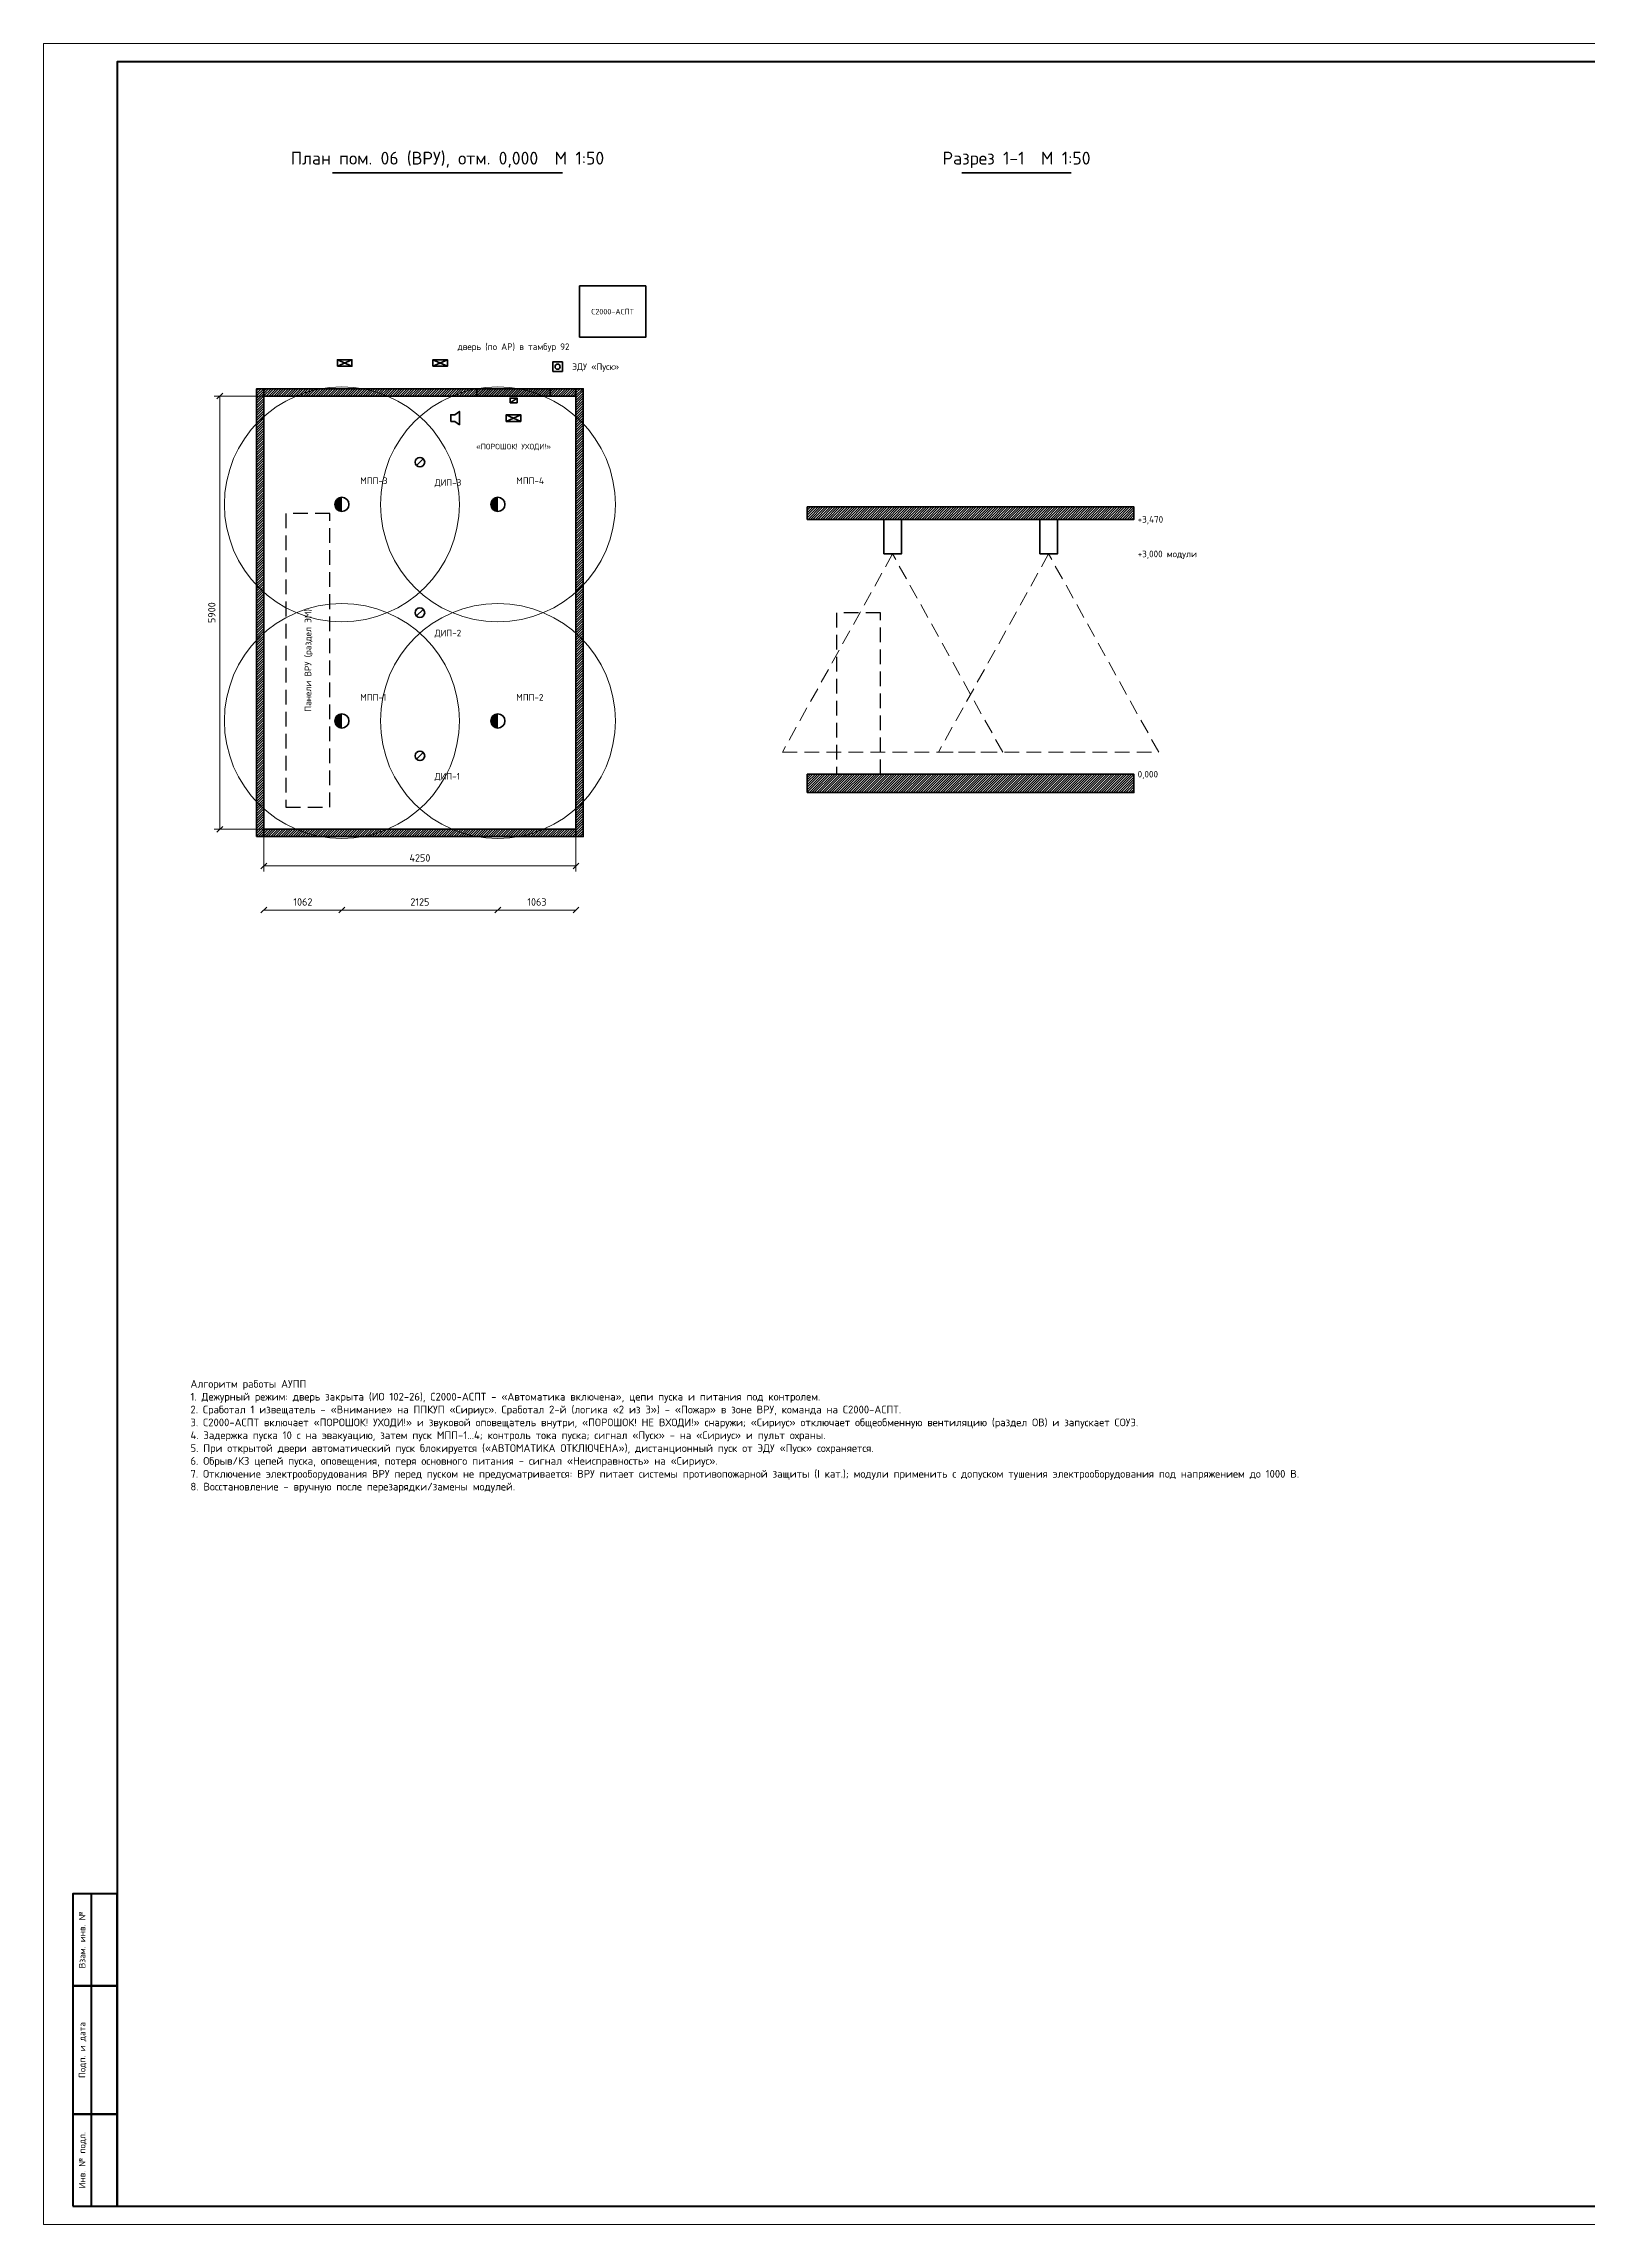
# Model space of a CAD drawing. Header units: millimetres. Extents: x 0 to 2118900, y -20000 to 84100.
# Drawn here: x 5400 to 5820, y -20000 to -19406 of the extents above; entities that cross this region are included whole.
import ezdxf
from ezdxf.enums import TextEntityAlignment as Align

# ---------------------------------------------------------------- set-up
doc = ezdxf.new("R2010")
doc.units = ezdxf.units.MM
doc.linetypes.add('ПТ_ШТРИХ', pattern=[6, 4, -2])
for name, color, linetype, lineweight in [('ПТ_АУПП', 4, 'Continuous', 35), ('ПТ_выноски', 7, 'Continuous', 13), ('ПТ_контур', 7, 'Continuous', 35), ('ПТ_оборудование', 7, 'Continuous', 35), ('ПТ_размеры', 7, 'Continuous', 13), ('ПТ_рамка', 7, 'Continuous', 50), ('ПТ_рамка_тонк', 7, 'Continuous', 18), ('ПТ_текст', 7, 'Continuous', 18), ('ПТ_штриховка', 8, 'Continuous', 9)]:
    doc.layers.add(name, color=color, linetype=linetype, lineweight=lineweight)
doc.styles.add('ПТ', font='isocpeur.ttf')
doc.styles.add('ПТ_загл', font='isocpeur.ttf')

# ---------------------------------------------------------------- blocks, each defined once
blk = doc.blocks.new('MODULE')
h = blk.add_hatch(color=7)
h.dxf.hatch_style = 1
h.paths.add_polyline_path([(0, 1.6, 1), (0, -1.6)])
blk.add_circle((0, 0), 1.6)
blk = doc.blocks.new('DETS')
blk.add_line((-0.9, -0.9), (0.9, 0.9))
blk.add_circle((0, 0), 1.3)
blk = doc.blocks.new('SIGN')
for p, q in [((-2.2, -1), (2.2, 1)), ((-2.2, 1), (2.2, -1))]:
    blk.add_line(p, q)
blk.add_lwpolyline([(-2.2, -1), (2.2, -1), (2.2, 1), (-2.2, 1)], close=True)
blk = doc.blocks.new('SIREN')
blk.add_lwpolyline([(-1.2, -1), (0, -1), (1.4, -2), (1.4, 2), (0, 1), (-1.2, 1)], close=True)
blk = doc.blocks.new('DOORC')
blk.add_line((-1.2, -0.8), (1.2, 0.8))
blk.add_lwpolyline([(-1.2, -0.8), (1.2, -0.8), (1.2, 0.8), (-1.2, 0.8)], close=True)
blk = doc.blocks.new('BTN')
blk.add_lwpolyline([(-1.3, -1.3), (1.3, -1.3), (1.3, 1.3), (-1.3, 1.3)], close=True)
blk.add_circle((0, 0), 0.7)

msp = doc.modelspace()

# ---------------------------------------------------------------- hatches: boundary and pattern name
at = {"layer": 'ПТ_штриховка'}
h = msp.add_hatch(dxfattribs=at)
h.set_pattern_fill('ANSI31', color=8, scale=0.15)
h.paths.add_polyline_path([(5458, -19622), (5460, -19622), (5460, -19500), (5458, -19500)])
h = msp.add_hatch(dxfattribs=at)
h.set_pattern_fill('ANSI31', color=8, scale=0.15)
h.paths.add_polyline_path([(5460, -19502), (5545, -19502), (5545, -19500), (5460, -19500)])
h = msp.add_hatch(color=7, dxfattribs=at)
h.dxf.hatch_style = 1
h.paths.add_polyline_path([(5518, -19502), (5538, -19502), (5538, -19500), (5518, -19500)])
h = msp.add_hatch(dxfattribs=at)
h.set_pattern_fill('ANSI31', color=8, scale=0.15)
h.paths.add_polyline_path([(5545, -19622), (5547, -19622), (5547, -19500), (5545, -19500)])
h = msp.add_hatch(dxfattribs=at)
h.set_pattern_fill('ANSI31', color=8, scale=0.15)
h.paths.add_polyline_path([(5608, -19535.6), (5697, -19535.6), (5697, -19532.2), (5608, -19532.2)])
h = msp.add_hatch(dxfattribs=at)
h.set_pattern_fill('ANSI31', color=8, scale=0.15)
h.paths.add_polyline_path([(5608, -19610), (5697, -19610), (5697, -19605), (5608, -19605)])
h = msp.add_hatch(dxfattribs=at)
h.set_pattern_fill('ANSI31', color=8, scale=0.15)
h.paths.add_polyline_path([(5460, -19622), (5545, -19622), (5545, -19620), (5460, -19620)])

# ---------------------------------------------------------------- linework, layer by layer
at = {"layer": 'ПТ_АУПП', "lineweight": 35}
for points in [[(5546, -19486), (5564, -19486), (5564, -19472), (5546, -19472)], [(5628.84, -19545), (5633.64, -19545), (5633.64, -19535.6), (5628.84, -19535.6)], [(5671.34, -19545), (5676.14, -19545), (5676.14, -19535.6), (5671.34, -19535.6)]]:
    msp.add_lwpolyline(points, close=True, dxfattribs=at)
at = {"layer": 'ПТ_выноски', "linetype": 'ПТ_ШТРИХ', "lineweight": 13}
for points in [[(5631.24, -19545), (5601.24, -19599), (5661.24, -19599)], [(5673.74, -19545), (5643.74, -19599), (5703.74, -19599)]]:
    msp.add_lwpolyline(points, close=True, dxfattribs=at)
at = {"layer": 'ПТ_выноски', "lineweight": 13}
for centre in [(5481.24, -19531.5), (5523.74, -19531.5), (5481.24, -19590.5), (5523.74, -19590.5)]:
    msp.add_circle(centre, 32, dxfattribs=at)
at = {"layer": 'ПТ_контур', "lineweight": 35}
for p, q in [((5478.65, -19441.2), (5541.35, -19441.2)), ((5650.15, -19441.2), (5679.85, -19441.2))]:
    msp.add_line(p, q, dxfattribs=at)
for points in [[(5458, -19622), (5460, -19622), (5460, -19500), (5458, -19500)], [(5460, -19502), (5545, -19502), (5545, -19500), (5460, -19500)], [(5518, -19502), (5538, -19502), (5538, -19500), (5518, -19500)], [(5545, -19622), (5547, -19622), (5547, -19500), (5545, -19500)], [(5608, -19535.6), (5697, -19535.6), (5697, -19532.2), (5608, -19532.2)], [(5608, -19610), (5697, -19610), (5697, -19605), (5608, -19605)], [(5460, -19622), (5545, -19622), (5545, -19620), (5460, -19620)]]:
    msp.add_lwpolyline(points, close=True, dxfattribs=at)
at = {"layer": 'ПТ_оборудование', "linetype": 'ПТ_ШТРИХ', "lineweight": 25}
for points in [[(5466, -19614), (5478, -19614), (5478, -19534), (5466, -19534)], [(5616, -19605), (5628, -19605), (5628, -19561), (5616, -19561)]]:
    msp.add_lwpolyline(points, close=True, dxfattribs=at)
at = {"layer": 'ПТ_размеры'}
for p, q in [((5460, -19502), (5446.5, -19502)), ((5448, -19620), (5448, -19502)), ((5460, -19620), (5446.5, -19620)), ((5460, -19620), (5460, -19631.5)), ((5545, -19620), (5545, -19631.5)), ((5460, -19630), (5545, -19630)), ((5460, -19642), (5481.24, -19642)), ((5481.24, -19642), (5523.74, -19642)), ((5523.74, -19642), (5545, -19642))]:
    msp.add_line(p, q, dxfattribs=at)
at = {"layer": 'ПТ_размеры', "lineweight": 25}
for p, q in [((5447.2, -19502.8), (5448.8, -19501.2)), ((5447.2, -19620.8), (5448.8, -19619.2)), ((5459.2, -19630.8), (5460.8, -19629.2)), ((5544.2, -19630.8), (5545.8, -19629.2)), ((5459.2, -19642.8), (5460.8, -19641.2)), ((5480.44, -19642.8), (5482.04, -19641.2)), ((5480.44, -19642.8), (5482.04, -19641.2)), ((5522.94, -19642.8), (5524.54, -19641.2)), ((5522.94, -19642.8), (5524.54, -19641.2)), ((5544.2, -19642.8), (5545.8, -19641.2))]:
    msp.add_line(p, q, dxfattribs=at)
at = {"layer": 'ПТ_рамка', "lineweight": 50}
for p, q in [((5413, -19935), (5413, -19910)), ((5413, -19970), (5413, -19935)), ((5413, -19995), (5413, -19970))]:
    msp.add_line(p, q, dxfattribs=at)
at = {"layer": 'ПТ_рамка', "lineweight": 70}
msp.add_lwpolyline([(5420, -19995), (6236, -19995), (6236, -19411), (5420, -19411)], close=True, dxfattribs=at)
at = {"layer": 'ПТ_рамка', "lineweight": 50}
for points in [[(5408, -19935), (5420, -19935), (5420, -19910), (5408, -19910)], [(5408, -19970), (5420, -19970), (5420, -19935), (5408, -19935)], [(5408, -19995), (5420, -19995), (5420, -19970), (5408, -19970)]]:
    msp.add_lwpolyline(points, close=True, dxfattribs=at)
at = {"layer": 'ПТ_рамка_тонк', "lineweight": 13}
msp.add_lwpolyline([(5400, -20000), (6241, -20000), (6241, -19406), (5400, -19406)], close=True, dxfattribs=at)

# ---------------------------------------------------------------- block references
at = {"layer": 'ПТ_АУПП'}
for name, p, xscale, yscale in [('SIGN', (5482, -19493), 0.9, 0.9), ('SIGN', (5508, -19493), 0.9, 0.9), ('SIREN', (5512, -19508), 0.9, 0.9), ('DOORC', (5528, -19503.2), 0.8, 0.8), ('SIGN', (5528, -19508), 0.9, 0.9), ('MODULE', (5481.24, -19531.5), 1.2, 1.2), ('MODULE', (5523.74, -19531.5), 1.2, 1.2), ('MODULE', (5481.24, -19590.5), 1.2, 1.2), ('MODULE', (5523.74, -19590.5), 1.2, 1.2)]:
    msp.add_blockref(name, p, dxfattribs=dict(at, xscale=xscale, yscale=yscale))
for name, p in [('BTN', (5540, -19494)), ('DETS', (5502.5, -19520)), ('DETS', (5502.5, -19561)), ('DETS', (5502.5, -19600))]:
    msp.add_blockref(name, p, dxfattribs=at)

# ---------------------------------------------------------------- texts
at = {"layer": 'ПТ_текст'}
for s, height, style, p in [('План пом. 06 (ВРУ), отм. 0,000  М 1:50', 3.5, 'ПТ_загл', (5510, -19440)), ('Разрез 1-1  М 1:50', 3.5, 'ПТ_загл', (5665, -19440)), ('дверь (по АР) в тамбур 92', 1.8, 'ПТ', (5528, -19490)), ('4250', 2, 'ПТ', (5502.5, -19629.4)), ('1062', 2, 'ПТ', (5470.62, -19641.4)), ('2125', 2, 'ПТ', (5502.49, -19641.4)), ('1063', 2, 'ПТ', (5534.37, -19641.4))]:
    msp.add_text(s, height=height, dxfattribs=dict(at, style=style)).set_placement(p, align=Align.BOTTOM_CENTER)
at = {"layer": 'ПТ_текст', "style": 'ПТ'}
msp.add_text('С2000-АСПТ', height=1.5, dxfattribs=at).set_placement((5555, -19479), align=Align.MIDDLE_CENTER)
for s, p in [('ЭДУ «Пуск»', (5544, -19494)), ('+3,470', (5698, -19535.6)), ('+3,000 модули', (5698, -19545)), ('0,000', (5698, -19605))]:
    msp.add_text(s, height=1.8, dxfattribs=at).set_placement(p, align=Align.MIDDLE_LEFT)
msp.add_text('«ПОРОШОК! УХОДИ!»', height=1.5, dxfattribs=at).set_placement((5528, -19515), align=Align.TOP_CENTER)
for s, p in [('МПП-3', (5486.24, -19526.5)), ('ДИП-3', (5506.5, -19527)), ('МПП-4', (5528.74, -19526.5)), ('ДИП-2', (5506.5, -19568)), ('МПП-1', (5486.24, -19585.5)), ('МПП-2', (5528.74, -19585.5)), ('ДИП-1', (5506.5, -19607))]:
    msp.add_text(s, height=1.8, dxfattribs=at).set_placement(p, align=Align.BOTTOM_LEFT)
msp.add_text('5900', height=2, rotation=90, dxfattribs=at).set_placement((5447.4, -19561), align=Align.BOTTOM_CENTER)
for s, p in [('Панели ВРУ (раздел ЭМ)', (5472, -19574)), ('Взам. инв. №', (5410.5, -19922.5)), ('Подп. и дата', (5410.5, -19952.5)), ('Инв. № подл.', (5410.5, -19982.5))]:
    msp.add_text(s, height=1.8, rotation=90, dxfattribs=at).set_placement(p, align=Align.MIDDLE_CENTER)
at = {"layer": 'ПТ_текст', "insert": (5440, -19770), "char_height": 2.1, "width": 395, "attachment_point": 1, "style": 'ПТ'}
msp.add_mtext('Алгоритм работы АУПП \\P1. Дежурный режим: дверь закрыта (ИО 102-26), С2000-АСПТ - «Автоматика включена», цепи пуска и питания под контролем. \\P2. Сработал 1 извещатель - «Внимание» на ППКУП «Сириус». Сработал 2-й (логика «2 из 3») - «Пожар» в зоне ВРУ, команда на С2000-АСПТ. \\P3. С2000-АСПТ включает «ПОРОШОК! УХОДИ!» и звуковой оповещатель внутри, «ПОРОШОК! НЕ ВХОДИ!» снаружи; «Сириус» отключает общеобменную вентиляцию (раздел ОВ) и запускает СОУЭ. \\P4. Задержка пуска 10 с на эвакуацию, затем пуск МПП-1...4; контроль тока пуска; сигнал «Пуск» - на «Сириус» и пульт охраны. \\P5. При открытой двери автоматический пуск блокируется («АВТОМАТИКА ОТКЛЮЧЕНА»), дистанционный пуск от ЭДУ «Пуск» сохраняется. \\P6. Обрыв/КЗ цепей пуска, оповещения, потеря основного питания - сигнал «Неисправность» на «Сириус». \\P7. Отключение электрооборудования ВРУ перед пуском не предусматривается: ВРУ питает системы противопожарной защиты (I кат.); модули применить с допуском тушения электрооборудования под напряжением до 1000 В. \\P8. Восстановление - вручную после перезарядки/замены модулей.', dxfattribs=at)

doc.saveas('drawing.dxf')
